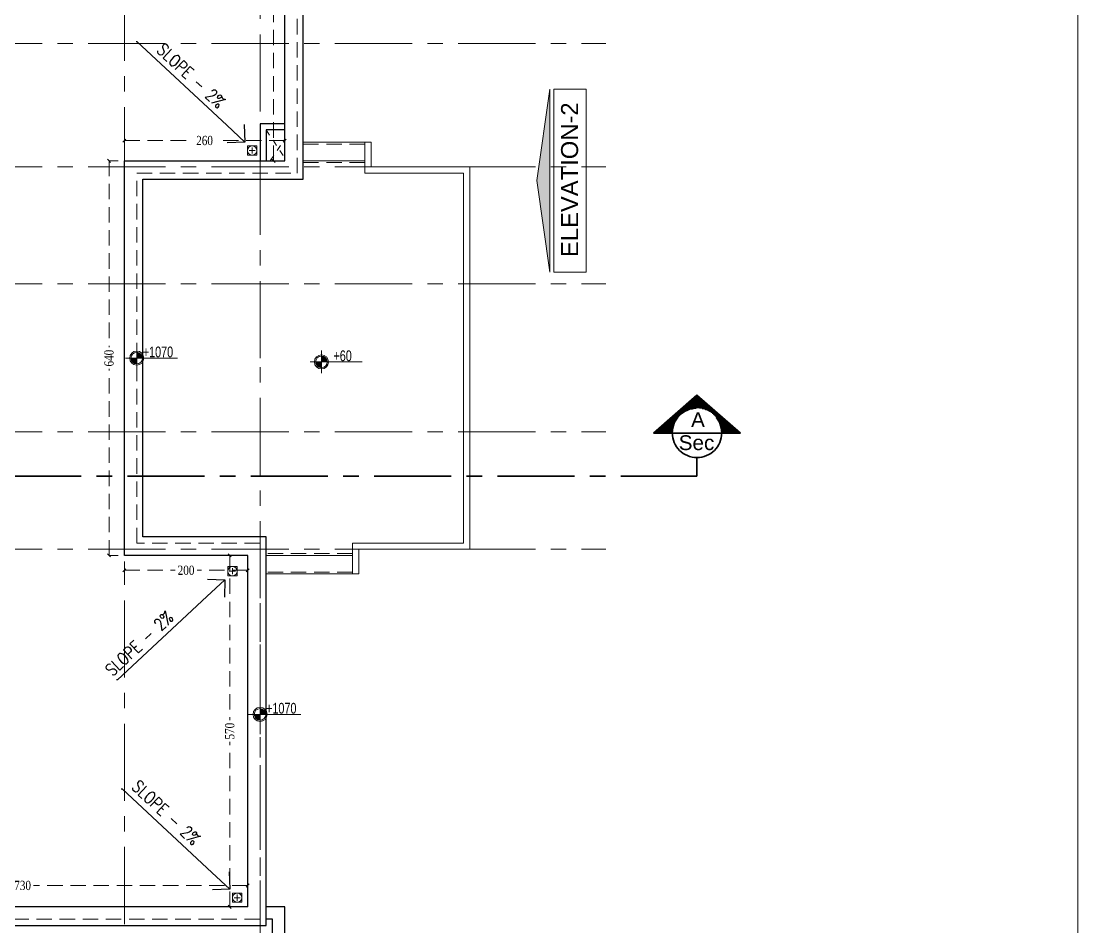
# Model space of a CAD drawing. Header units: inches. Extents: x -114 to 635, y -137 to 57.
# Drawn here: x 229.76 to 246.89, y 11.56 to 26.24 of the extents above; entities that cross this region are included whole.
import ezdxf
from ezdxf import colors
from ezdxf.entities.mleader import LeaderData, LeaderLine
from ezdxf.enums import TextEntityAlignment as Align
from ezdxf.math import Vec2, Vec3

# ---------------------------------------------------------------- set-up
doc = ezdxf.new("R2010")
doc.units = ezdxf.units.IN
doc.header["$MEASUREMENT"] = 0
doc.header["$PDMODE"] = 98
for name, pattern in [('( Hidden )', [0.375, 0.25, -0.125]), ('CENTER', [2, 1.25, -0.25, 0.25, -0.25]), ('CENTERX2', [4, 2.5, -0.5, 0.5, -0.5]), ('DASHED2', [0.375, 0.25, -0.125]), ('HIDDEN', [0.375, 0.25, -0.125]), ('VILLA AXIS$0$CENTER', [2, 1.25, -0.25, 0.25, -0.25])]:
    doc.linetypes.add(name, pattern=pattern)
doc.layers.get('0').update_dxf_attribs({"lineweight": 5})
doc.layers.get('Defpoints').update_dxf_attribs({"lineweight": 5})
for name, color, linetype, lineweight in [('A-ELEVATION TAG', 230, 'Continuous', 5), ('A-SECTION LINE', 230, 'Continuous', 35), ('A-SECTION TAG', 230, 'Continuous', 5), ('ARCHES', 1, 'HIDDEN', 5), ('BORDER A2', 7, 'Continuous', 50), ('DETAILS DIMENSION', 15, 'Continuous', 5), ('E-AX', 9, '( Hidden )', 0), ('HANDRAIL', 31, 'Continuous', 5), ('HATCH', 15, 'Continuous', 0), ('HIDDEN', 237, 'HIDDEN', 0), ('LEVEL SYMBOL', 8, 'Continuous', 5), ('MARKER', 8, 'Continuous', 5), ('ROOF LINE 2', 244, 'Continuous', 25), ('SLOPE DIRECTION', 1, 'Continuous', 5), ('STAIR', 1, 'Continuous', 5)]:
    doc.layers.add(name, color=color, linetype=linetype, lineweight=lineweight)
doc.layers.add('AXIES', color=7, linetype='CENTER', lineweight=0, true_color=0x949596)
doc.styles.add('002-F.FLOOR PLAN$0$xref plans$0$ATTRIBUTE', font='BKANT.TTF')
doc.styles.add('Arial', font='arial.ttf')
doc.styles.add('ROMANS-TITLE', font='ROMANS.shx', dxfattribs={"width": 0.8})
doc.styles.add('ST', font='times.ttf', dxfattribs={"width": 0.8})
doc.styles.get("Standard").update_dxf_attribs({"font": 'arial.ttf'})
doc.dimstyles.new('RASH PLAN', dxfattribs={"dimtxt": 0.15, "dimasz": 0.05, "dimexe": 0, "dimexo": 0.1, "dimgap": 0.05, "dimtad": 0, "dimdec": 0, "dimlfac": 100, "dimzin": 0, "dimdsep": 46, "dimtxsty": 'ST', "dimblk": 'OBLIQUE', "dimcen": 0.09, "dimclrd": 200, "dimclre": 6, "dimclrt": 1, "dimadec": 0, "dimazin": 0, "dimtfac": 1, "dimtdec": 0, "dimtmove": 1, "dimatfit": 3, "dimldrblk": 'OBLIQUE', "dimfxl": 0, "dimtolj": 1, "dimtzin": 0, "dimlwd": -1, "dimlwe": -1, "dimarcsym": 0})

# ---------------------------------------------------------------- blocks, each defined once
blk = doc.blocks.new('002-F.FLOOR PLAN$0$xref plans$0$LVL-PL')
h = blk.add_hatch(color=256)
h.paths.add_polyline_path([(0, 0.1233333333366318), (0, 0), (0.1233333333366318, 0, 0.4142135623713494)])
h.paths.add_polyline_path([(0, 3.638e-12), (-0.1233333333366318, 0, 0.4142135623713494), (0, -0.1233333333366318)])
for p, q in [((0, 0.2423931623961835), (0, -0.2423931623961835)), ((0.1999999999970896, 0), (-0.2423931623925455, 0)), ((0, 0), (0.8647632531776706, 0))]:
    blk.add_line(p, q)
for radius in [0.1500000000046361, 0.1233333333369346]:
    blk.add_circle((0, 0), radius)
at = {"style": '002-F.FLOOR PLAN$0$xref plans$0$ATTRIBUTE', "width": 0.75, "flags": 12}
for tag, p in [('LEVEL', (0.5169967120220919, 0.1508291632280816)), ('POSITION', (0.5169967120148158, -0.1541315465772186))]:
    blk.add_attdef(tag, text='', height=0.2, dxfattribs=at).set_placement(p, align=Align.MIDDLE)
blk = doc.blocks.new('_Oblique')
at = {"color": 0, "lineweight": -2}
blk.add_line((-0.5, -0.5), (0.5, 0.5), dxfattribs=at)
blk = doc.blocks.new('*D820')
at = {"layer": 'Defpoints', "color": 0, "transparency": 16777216}
for p in [(234.0319976542111, 30.98047925243419), (233.8502969346709, 23.97964942494855), (234.0319976542111, 23.97964942494855)]:
    blk.add_point(p, dxfattribs=at)
at = {"layer": 'DETAILS DIMENSION', "color": 6, "transparency": 16777216}
for p, q in [((233.9319976542111, 30.98047925243419), (233.8502969346709, 30.98047925243419)), ((233.9319976542111, 23.97964942494855), (233.8502969346709, 23.97964942494855))]:
    blk.add_line(p, q, dxfattribs=at)
at = {"layer": 'DETAILS DIMENSION', "color": 200, "linetype": 'DASHED2', "transparency": 16777216}
for p, q in [((233.8502969346709, 30.98047925243419), (233.8502969346709, 27.65650990466109)), ((233.8502969346709, 23.97964942494855), (233.8502969346709, 27.30361877272166))]:
    blk.add_line(p, q, dxfattribs=at)
at = {"layer": 'DETAILS DIMENSION', "color": 200, "transparency": 16777216, "xscale": 0.05, "yscale": 0.05, "zscale": 0.05}
for p, rotation in [((233.8502969346709, 30.98047925243419), 90), ((233.8502969346709, 23.97964942494855), 270)]:
    blk.add_blockref('_Oblique', p, dxfattribs=dict(at, rotation=rotation))
at = {"layer": 'DETAILS DIMENSION', "color": 1, "transparency": 16777216, "insert": (233.8502969346709, 27.4800643386913), "char_height": 0.15, "attachment_point": 5, "rotation": 90, "style": 'ST'}
blk.add_mtext('\\A1;700', dxfattribs=at)
blk = doc.blocks.new('*D811')
at = {"layer": 'Defpoints', "color": 0, "transparency": 16777216}
for p in [(234.031997654211, 24.3078121551664), (231.4322275879161, 23.97964942494855), (234.031997654211, 23.97964942494855)]:
    blk.add_point(p, dxfattribs=at)
at = {"layer": 'DETAILS DIMENSION', "color": 6, "transparency": 16777216}
for p, q in [((231.4322275879161, 24.07964942494855), (231.4322275879161, 24.3078121551664)), ((234.031997654211, 24.07964942494855), (234.031997654211, 24.3078121551664))]:
    blk.add_line(p, q, dxfattribs=at)
at = {"layer": 'DETAILS DIMENSION', "color": 200, "linetype": 'DASHED2', "transparency": 16777216}
for p, q in [((231.4322275879161, 24.3078121551664), (232.5542827724695, 24.3078121551664)), ((234.031997654211, 24.3078121551664), (232.9099424696576, 24.3078121551664))]:
    blk.add_line(p, q, dxfattribs=at)
at = {"layer": 'DETAILS DIMENSION', "color": 200, "transparency": 16777216, "xscale": 0.05, "yscale": 0.05, "zscale": 0.05, "rotation": 180}
blk.add_blockref('_Oblique', (231.4322275879161, 24.3078121551664), dxfattribs=at)
at = {"layer": 'DETAILS DIMENSION', "color": 200, "transparency": 16777216, "xscale": 0.05, "yscale": 0.05, "zscale": 0.05}
blk.add_blockref('_Oblique', (234.031997654211, 24.3078121551664), dxfattribs=at)
at = {"layer": 'DETAILS DIMENSION', "color": 1, "transparency": 16777216, "insert": (232.7321126210635, 24.3078121551664), "char_height": 0.15, "attachment_point": 5, "style": 'ST'}
blk.add_mtext('\\A1;260', dxfattribs=at)
blk = doc.blocks.new('*D812')
at = {"layer": 'Defpoints', "color": 0, "transparency": 16777216}
for p in [(231.4322275879163, 23.97964942494855), (231.1825726353208, 17.57941420544785), (231.4322275879163, 17.57941420544785)]:
    blk.add_point(p, dxfattribs=at)
at = {"layer": 'DETAILS DIMENSION', "color": 6, "transparency": 16777216}
for p, q in [((231.3322275879163, 23.97964942494855), (231.1825726353208, 23.97964942494855)), ((231.3322275879163, 17.57941420544785), (231.1825726353208, 17.57941420544785))]:
    blk.add_line(p, q, dxfattribs=at)
at = {"layer": 'DETAILS DIMENSION', "color": 200, "linetype": 'DASHED2', "transparency": 16777216}
for p, q in [((231.1825726353208, 23.97964942494855), (231.1825726353208, 20.95545827518378)), ((231.1825726353208, 17.57941420544785), (231.1825726353208, 20.60360535521263))]:
    blk.add_line(p, q, dxfattribs=at)
at = {"layer": 'DETAILS DIMENSION', "color": 200, "transparency": 16777216, "xscale": 0.05, "yscale": 0.05, "zscale": 0.05}
for p, rotation in [((231.1825726353208, 23.97964942494855), 90), ((231.1825726353208, 17.57941420544785), 270)]:
    blk.add_blockref('_Oblique', p, dxfattribs=dict(at, rotation=rotation))
at = {"layer": 'DETAILS DIMENSION', "color": 1, "transparency": 16777216, "insert": (231.1825726353208, 20.77953181519814), "char_height": 0.15, "attachment_point": 5, "rotation": 90, "style": 'ST'}
blk.add_mtext('\\A1;640', dxfattribs=at)
blk = doc.blocks.new('*D813')
at = {"layer": 'Defpoints', "color": 0, "transparency": 16777216}
for p in [(231.4322275879161, 17.57941420544785), (233.4320350443123, 17.57941420544785), (231.4322275879161, 17.33776816717409)]:
    blk.add_point(p, dxfattribs=at)
at = {"layer": 'DETAILS DIMENSION', "color": 6, "transparency": 16777216}
for p, q in [((231.4322275879161, 17.47941420544785), (231.4322275879161, 17.33776816717409)), ((233.4320350443123, 17.47941420544785), (233.4320350443123, 17.33776816717409))]:
    blk.add_line(p, q, dxfattribs=at)
at = {"layer": 'DETAILS DIMENSION', "color": 200, "linetype": 'DASHED2', "transparency": 16777216}
for p, q in [((231.4322275879161, 17.33776816717409), (232.2543014675202, 17.33776816717409)), ((233.4320350443123, 17.33776816717409), (232.6099611647083, 17.33776816717409))]:
    blk.add_line(p, q, dxfattribs=at)
at = {"layer": 'DETAILS DIMENSION', "color": 200, "transparency": 16777216, "xscale": 0.05, "yscale": 0.05, "zscale": 0.05, "rotation": 180}
blk.add_blockref('_Oblique', (231.4322275879161, 17.33776816717409), dxfattribs=at)
at = {"layer": 'DETAILS DIMENSION', "color": 200, "transparency": 16777216, "xscale": 0.05, "yscale": 0.05, "zscale": 0.05}
blk.add_blockref('_Oblique', (233.4320350443123, 17.33776816717409), dxfattribs=at)
at = {"layer": 'DETAILS DIMENSION', "color": 1, "transparency": 16777216, "insert": (232.4321313161142, 17.33776816717409), "char_height": 0.15, "attachment_point": 5, "style": 'ST'}
blk.add_mtext('\\A1;200', dxfattribs=at)
blk = doc.blocks.new('*D814')
at = {"layer": 'Defpoints', "color": 0, "transparency": 16777216}
for p in [(233.4320350443124, 17.57941420544785), (233.1410858204704, 11.87981152154316), (233.4320350443124, 11.87981152154316)]:
    blk.add_point(p, dxfattribs=at)
at = {"layer": 'DETAILS DIMENSION', "color": 6, "transparency": 16777216}
for p, q in [((233.3320350443124, 17.57941420544785), (233.1410858204704, 17.57941420544785)), ((233.3320350443124, 11.87981152154316), (233.1410858204704, 11.87981152154316))]:
    blk.add_line(p, q, dxfattribs=at)
at = {"layer": 'DETAILS DIMENSION', "color": 200, "linetype": 'DASHED2', "transparency": 16777216}
for p, q in [((233.1410858204704, 17.57941420544785), (233.1410858204704, 14.90510673516097)), ((233.1410858204704, 11.87981152154316), (233.1410858204704, 14.55411899183004))]:
    blk.add_line(p, q, dxfattribs=at)
at = {"layer": 'DETAILS DIMENSION', "color": 200, "transparency": 16777216, "xscale": 0.05, "yscale": 0.05, "zscale": 0.05}
for p, rotation in [((233.1410858204704, 17.57941420544785), 90), ((233.1410858204704, 11.87981152154316), 270)]:
    blk.add_blockref('_Oblique', p, dxfattribs=dict(at, rotation=rotation))
at = {"layer": 'DETAILS DIMENSION', "color": 1, "transparency": 16777216, "insert": (233.1410858204704, 14.72961286349544), "char_height": 0.15, "attachment_point": 5, "rotation": 90, "style": 'ST'}
blk.add_mtext('\\A1;570', dxfattribs=at)
blk = doc.blocks.new('*D815')
at = {"layer": 'Defpoints', "color": 0, "transparency": 16777216}
for p in [(226.1310268229507, 12.22663990701108), (226.1310268229507, 11.87981152154316), (233.4320350443123, 11.87981152154316)]:
    blk.add_point(p, dxfattribs=at)
at = {"layer": 'DETAILS DIMENSION', "color": 6, "transparency": 16777216}
for p, q in [((226.1310268229507, 11.97981152154316), (226.1310268229507, 12.22663990701108)), ((233.4320350443123, 11.97981152154316), (233.4320350443123, 12.22663990701108))]:
    blk.add_line(p, q, dxfattribs=at)
at = {"layer": 'DETAILS DIMENSION', "color": 200, "linetype": 'DASHED2', "transparency": 16777216}
for p, q in [((226.1310268229507, 12.22663990701108), (229.6050853676618, 12.22663990701108)), ((233.4320350443123, 12.22663990701108), (229.9579764996012, 12.22663990701108))]:
    blk.add_line(p, q, dxfattribs=at)
at = {"layer": 'DETAILS DIMENSION', "color": 200, "transparency": 16777216, "xscale": 0.05, "yscale": 0.05, "zscale": 0.05, "rotation": 180}
blk.add_blockref('_Oblique', (226.1310268229507, 12.22663990701108), dxfattribs=at)
at = {"layer": 'DETAILS DIMENSION', "color": 200, "transparency": 16777216, "xscale": 0.05, "yscale": 0.05, "zscale": 0.05}
blk.add_blockref('_Oblique', (233.4320350443123, 12.22663990701108), dxfattribs=at)
at = {"layer": 'DETAILS DIMENSION', "color": 1, "transparency": 16777216, "insert": (229.7815309336315, 12.22663990701108), "char_height": 0.15, "attachment_point": 5, "style": 'ST'}
blk.add_mtext('\\A1;730', dxfattribs=at)
blk = doc.blocks.new('Slope')
at = {"layer": 'LEVEL SYMBOL', "ltscale": 800, "style": 'ROMANS-TITLE', "width": 0.8}
blk.add_attdef('SLOPE', (-409.335830541735, -521.0841637993617), '', height=200, rotation=43.05884435972374, dxfattribs=at)
blk = doc.blocks.new('_Open90')
at = {"color": 0, "linetype": 'ByBlock', "lineweight": -2}
for p, q in [((-0.5, 0.5), (0, 0)), ((0, 0), (-1, 0)), ((0, 0), (-0.5, -0.5))]:
    blk.add_line(p, q, dxfattribs=at)
blk = doc.blocks.new('DASLASDLASLDASLASDLASLQWELQWELQWELQWELQ')
at = {"layer": 'AXIES', "linetype": 'CENTERX2', "ltscale": 0.5}
for p, q in [((44.87874684234566, -578.2063094938339), (44.87874684234566, -610.173587916886)), ((47.07852520708184, -592.2776957824242), (47.07852520708184, -578.206309493834)), ((20.29338096180066, -587.1767470905586), (52.68343698540485, -587.1767470905586)), ((20.29338096180066, -589.1775781725739), (52.68343698540485, -589.1775781725739)), ((20.29338096180066, -591.0720317607155), (52.68343698540485, -591.0720317607155)), ((47.07852520570032, -610.173587916886), (47.07852520570043, -592.2776957824242)), ((20.29338096180066, -593.4723519824619), (52.68343698540485, -593.4723519824619)), ((20.29338096180066, -595.3778133920785), (52.68343698540485, -595.3778133920785))]:
    blk.add_line(p, q, dxfattribs=at)

msp = doc.modelspace()

# ---------------------------------------------------------------- hatches: boundary and pattern name
at = {"layer": 'A-ELEVATION TAG'}
msp.add_hatch(color=256, dxfattribs=at).paths.add_polyline_path([(238.1185443939543, 23.65749013721074), (238.3317858214413, 22.171667316293), (238.3317858214403, 25.1433129581294)])
at = {"layer": 'HATCH'}
h = msp.add_hatch(dxfattribs=at)
h.set_pattern_fill('ANSI37', color=256, scale=0.1251646639303119, angle=2025, style=0)
h.set_pattern_definition([(270, (296.7439738068582, 34.29017904421175), (0.0156455829912891, -1.344885636359377e-16), []), (360, (296.7439738068582, 34.29017904421175), (1.344885636359377e-16, 0.0156455829912891), [])])
h.paths.add_polyline_path([(240.7173756457399, 20.18078905440984), (240.0121343495251, 19.56292669152094), (240.3168665966612, 19.56292669152094, -0.0023619499479011), (240.3168487211613, 19.56671072638551, -1), (241.1179025703162, 19.56671072638551, -0.0023619499479011), (241.1178846948149, 19.56292669152094), (241.4226169419552, 19.56292669152094)])

# ---------------------------------------------------------------- linework, layer by layer
at = {"layer": 'A-ELEVATION TAG'}
msp.add_line((238.3317858214413, 22.171667316293), (238.3317858214403, 25.1433129581294), dxfattribs=at)
msp.add_lwpolyline([(238.3317858214413, 22.171667316293), (238.1185443939543, 23.65749013721074), (238.3317858214403, 25.1433129581294)], dxfattribs=at)
msp.add_lwpolyline([(238.9182000275176, 22.171667316293), (238.9182000275167, 25.1433129581294), (238.3939734273798, 25.1433129581294), (238.3939734273798, 22.171667316293)], close=True, dxfattribs=at)
at = {"layer": 'A-SECTION LINE', "linetype": 'VILLA AXIS$0$CENTER'}
msp.add_line((240.7173756457399, 18.86618380180857), (240.7173756457399, 19.16618380180876), dxfattribs=at)
at = {"layer": 'A-SECTION LINE', "linetype": 'VILLA AXIS$0$CENTER', "ltscale": 1.5}
msp.add_lwpolyline([(240.7173756457399, 20.18078905440984), (240.0121343495242, 19.56292669152094), (241.4226169419543, 19.56292669152094)], close=True, dxfattribs=at)
at = {"layer": 'A-SECTION LINE', "linetype": 'VILLA AXIS$0$CENTER'}
msp.add_lwpolyline([(209.4824335480519, 18.86618380180857), (240.7173756457399, 18.86618380180857)], dxfattribs=at)
at = {"layer": 'A-SECTION LINE', "linetype": 'VILLA AXIS$0$CENTER', "ltscale": 1.5}
msp.add_circle((240.7173756457399, 19.56671072638551), 0.4005269245769983, dxfattribs=at)
at = {"layer": 'ARCHES', "ltscale": 0.3}
for p, q in [((233.7319976542146, 24.47964942494843), (234.0319976542148, 24.0296494249485)), ((233.7986643208814, 23.97964942494855), (234.0319976542148, 24.32964942494846))]:
    msp.add_line(p, q, dxfattribs=at)
at = {"layer": 'BORDER A2', "lineweight": 5}
msp.add_lwpolyline([(201.294018546278, -2.308414670989677), (246.8940185462782, -2.308414670989677), (246.8940185462782, 37.89158532901048), (201.294018546278, 37.89158532901037)], close=True, dxfattribs=at)
at = {"layer": 'HANDRAIL', "flags": 128}
for points in [[(235.3320059390335, 24.27964944535393), (235.432005939032, 24.27964944535393)], [(235.3320059390335, 24.27964944535393), (235.3320059390335, 23.87964942494705)], [(235.432005939032, 23.87964942494705), (235.432005939032, 24.27964944535393)], [(235.3320059390335, 23.7796494249485), (235.3320059390335, 23.87964942494705)], [(237.0330466602845, 23.87964942494702), (235.432005939032, 23.87964942494705)], [(237.0330466602844, 17.67941421070623), (237.0330466602845, 23.87964942494705)], [(235.3320059390335, 23.7796494249485), (236.933046660286, 23.7796494249485)], [(236.933046660286, 23.7796494249485), (236.9330466602859, 17.77941421070841)], [(235.132035030665, 17.77941421070841), (235.2320350306635, 17.77941421070841)], [(235.132035030665, 17.77941421070841), (235.132035030665, 17.27941419029935)], [(236.9330466602859, 17.77941421070841), (235.2320350306635, 17.77941421070841)], [(235.2320350306635, 17.27941419029935), (235.2320350306635, 17.67941421070623)], [(235.2320350306635, 17.67941421070623), (237.0330466602844, 17.67941421070623)], [(235.132035030665, 17.27941419029935), (235.2320350306635, 17.27941419029935)]]:
    msp.add_lwpolyline(points, dxfattribs=at)
at = {"layer": 'HIDDEN'}
msp.add_line((233.6320350443162, 11.67981152154312), (226.1310268229546, 11.67981152154312), dxfattribs=at)
msp.add_lwpolyline([(233.6320350443162, 11.67981152154312), (233.6320350443162, 17.77941420544789), (231.6322275879201, 17.77941420544789), (231.6322275879201, 23.7796494249485), (234.2319976542149, 23.7796494249485), (234.2319976542149, 31.18047925243422)], dxfattribs=at)
at = {"layer": 'MARKER', "linetype": 'Continuous', "ltscale": 10}
for p, q in [((233.4296449616464, 24.07095475550636), (233.4296449616464, 24.22095475551509)), ((233.4296449616464, 24.22095475551509), (233.5796449616406, 24.22095475551509)), ((233.5796449616406, 24.22095475551509), (233.5796449616406, 24.07095475550636)), ((233.5796449616406, 24.07095475550636), (233.4296449616464, 24.07095475550636)), ((233.2588308917035, 17.39827816940419), (233.1088308917093, 17.39827816940419)), ((233.1088308917093, 17.39827816940419), (233.1088308917093, 17.24827816939546)), ((233.2588308917035, 17.24827816939546), (233.2588308917035, 17.39827816940419)), ((233.1088308917093, 17.24827816939546), (233.2588308917035, 17.24827816939546)), ((233.1871260815439, 11.95378179279328), (233.1871260815439, 12.10378179280201)), ((233.1871260815439, 12.10378179280201), (233.337126081538, 12.10378179280201)), ((233.337126081538, 12.10378179280201), (233.337126081538, 11.95378179279328)), ((233.337126081538, 11.95378179279328), (233.1871260815439, 11.95378179279328))]:
    msp.add_line(p, q, dxfattribs=at)
at = {"layer": 'MARKER', "linetype": 'Continuous'}
for p, q in [((233.504644961629, 24.09595475551509), (233.504644961629, 24.19595475550636)), ((233.5546449616464, 24.14595475550345), (233.4546449616406, 24.14595475550345)), ((233.2338308917093, 17.3232781694071), (233.1338308917035, 17.3232781694071)), ((233.1838308916919, 17.37327816939546), (233.1838308916919, 17.27327816940419)), ((233.3121260815439, 12.02878179279037), (233.212126081538, 12.02878179279037)), ((233.2621260815264, 11.97878179280201), (233.2621260815264, 12.07878179279328))]:
    msp.add_line(p, q, dxfattribs=at)
at = {"layer": 'MARKER', "linetype": 'Continuous', "ltscale": 10}
for centre in [(233.504644961629, 24.14595475550345), (233.1838308916919, 17.3232781694071), (233.2621260815264, 12.02878179279037)]:
    msp.add_circle(centre, 0.075, dxfattribs=at)
at = {"layer": 'ROOF LINE 2'}
msp.add_line((233.4320350443162, 11.87981152154316), (226.1310268229546, 11.87981152154316), dxfattribs=at)
for points in [[(226.1310268229546, 11.57981152154309), (233.7320350443163, 11.57981152154309), (233.7320350443163, 17.87941420544792), (231.7322275879201, 17.87941420544792), (231.7322275879201, 23.67964942494848), (234.3319976542149, 23.67964942494848), (234.3319976542149, 31.28047925243425), (219.782461211486, 31.28047925243425)], [(233.4320350443162, 11.87981152154316), (233.4320350443162, 17.57941420544785), (231.43222758792, 17.57941420544785), (231.43222758792, 23.97964942494855), (234.0319976542148, 23.97964942494855), (234.0319976542148, 30.98047925243418), (211.733069457865, 30.98047925243418)], [(234.0319976542148, 24.57964942494846), (233.6319976542146, 24.57964942494846), (233.6319976542146, 23.97964942494855)], [(234.0319976542148, 24.47964942494843), (233.7319976542146, 24.47964942494843), (233.7319976542146, 23.97964942494855)], [(234.0320350443167, 10.87981152154316), (234.0320350443167, 11.87981152154316), (233.7320350443163, 11.87981152154316)], [(233.8320350443166, 11.67981152154312), (233.7320350443163, 11.67981152154312)], [(233.8320350443166, 11.07981152154321), (233.8320350443166, 11.67981152154312)]]:
    msp.add_lwpolyline(points, dxfattribs=at)
at = {"layer": 'STAIR', "linetype": 'Continuous'}
for p, q in [((235.3320059390335, 24.27964944535393), (234.3319976542149, 24.27964944535393)), ((235.3320059390335, 23.97964944535465), (234.3319976542149, 23.97964944535465)), ((235.132035030665, 17.57941419030226), (233.7320350443163, 17.57941419029908)), ((235.132035030665, 17.27941419029935), (233.7320350443163, 17.27941419029935))]:
    msp.add_line(p, q, dxfattribs=at)
at = {"layer": 'STAIR', "linetype": '( Hidden )'}
for p, q in [((235.3320059390335, 24.24964944535395), (234.3319976542149, 24.24964944535395)), ((235.3320059390335, 23.94964944535468), (234.3319976542149, 23.94964944535468)), ((235.1320350306648, 17.60941419030223), (233.7320350443163, 17.60941419029905)), ((235.132035030665, 17.30941419029932), (233.7320350443163, 17.30941419029932))]:
    msp.add_line(p, q, dxfattribs=at)

# ---------------------------------------------------------------- block references
at = {"layer": 'E-AX'}
msp.add_blockref('DASLASDLASLDASLASDLASLQWELQWELQWELQWELQ', (186.5534724471357, 613.0572275975223), dxfattribs=at)
at = {"layer": 'LEVEL SYMBOL', "linetype": 'Continuous', "lineweight": 0}
ref = msp.add_blockref('002-F.FLOOR PLAN$0$xref plans$0$LVL-PL', (231.6322275879201, 20.7795318151982), dxfattribs=dict(at, xscale=0.7620000000000069, yscale=0.7620000000000069, zscale=0.7620000000000069))
ref.add_attrib('LEVEL', '+1070', dxfattribs={"layer": '0', "lineweight": 5, "height": 0.175, "rotation": 359.9999992778307, "style": '002-F.FLOOR PLAN$0$xref plans$0$ATTRIBUTE', "width": 0.7500000000000003}).set_placement((231.9760398026195, 20.87983594675984), align=Align.MIDDLE)
ref = msp.add_blockref('002-F.FLOOR PLAN$0$xref plans$0$LVL-PL', (234.6272095417638, 20.71737294671095), dxfattribs=dict(at, xscale=0.7620000000000069, yscale=0.7620000000000069, zscale=0.7620000000000069))
ref.add_attrib('LEVEL', '+60', dxfattribs={"layer": '0', "lineweight": 5, "height": 0.175, "rotation": 359.9999992778307, "style": '002-F.FLOOR PLAN$0$xref plans$0$ATTRIBUTE', "width": 0.7500000000000003}).set_placement((234.9710217564633, 20.81767707827259), align=Align.MIDDLE)
ref = msp.add_blockref('002-F.FLOOR PLAN$0$xref plans$0$LVL-PL', (233.6320350443162, 15.00120799770434), dxfattribs=dict(at, xscale=0.7620000000000069, yscale=0.7620000000000069, zscale=0.7620000000000069))
ref.add_attrib('LEVEL', '+1070', dxfattribs={"layer": '0', "lineweight": 5, "height": 0.175, "rotation": 359.9999992778307, "style": '002-F.FLOOR PLAN$0$xref plans$0$ATTRIBUTE', "width": 0.7500000000000003}).set_placement((233.9758472590157, 15.10151212926598), align=Align.MIDDLE)
at = {"layer": 'SLOPE DIRECTION', "linetype": 'Continuous', "ltscale": 10}
ref = msp.add_blockref('Slope', (232.5984812547696, 25.27682578350095), dxfattribs=dict(at, xscale=-0.001, yscale=0.001, zscale=0.001, rotation=180))
ref.add_attrib('SLOPE', 'SLOPE - 2%', (231.9412580182847, 25.75581733106367), dxfattribs={"layer": 'LEVEL SYMBOL', "color": 1, "ltscale": 800, "height": 0.2000000000000001, "rotation": 316.9411558877185, "style": 'ROMANS-TITLE', "width": 0.7999999999999998})
ref = msp.add_blockref('Slope', (231.7585269926491, 16.23231527965731), dxfattribs=dict(at, xscale=0.001, yscale=0.001, zscale=0.001))
ref.add_attrib('SLOPE', 'SLOPE - 2%', (231.237853579703, 15.60719315455685), dxfattribs={"layer": 'LEVEL SYMBOL', "color": 1, "ltscale": 800, "height": 0.2000000000000001, "rotation": 43.05884411228151, "style": 'ROMANS-TITLE', "width": 0.7999999999999998})
ref = msp.add_blockref('Slope', (232.1933349968446, 13.32648170850007), dxfattribs=dict(at, xscale=-0.001, yscale=0.001, zscale=0.001, rotation=180))
ref.add_attrib('SLOPE', 'SLOPE - 2%', (231.5361117603597, 13.80547325606278), dxfattribs={"layer": 'LEVEL SYMBOL', "color": 1, "ltscale": 800, "height": 0.2000000000000001, "rotation": 316.9411558877185, "style": 'ROMANS-TITLE', "width": 0.7999999999999998})

# ---------------------------------------------------------------- texts
at = {"layer": 'A-ELEVATION TAG', "style": 'Arial'}
msp.add_text('ELEVATION-2', height=0.2761567211446908, rotation=90, dxfattribs=at).set_placement((238.7893541811389, 23.67258387345032, -0.2375037433503167), align=Align.CENTER)
at = {"layer": 'A-SECTION TAG', "style": 'Arial'}
for s, p in [('A', (240.6215734268761, 19.66207554612629)), ('Sec', (240.4212223599337, 19.28797810454603, -0.0004619152196028187))]:
    msp.add_text(s, height=0.24, dxfattribs=at).set_placement(p)

# ---------------------------------------------------------------- dimensions: what is measured, and where the dimension line sits
at = {"layer": 'DETAILS DIMENSION'}
for base, p1, p2, picture, middle in [((233.8502969346709, 23.97964942494855), (234.031997654211, 30.98047925243418), (234.031997654211, 23.97964942494855), '*D820', (233.8502969346709, 27.4800643386913)), ((231.1825726353208, 17.57941420544785), (231.4322275879161, 23.97964942494855), (231.4322275879161, 17.57941420544785), '*D812', (231.1825726353208, 20.77953181519814)), ((233.1410858204704, 11.87981152154316), (233.4320350443123, 17.57941420544785), (233.4320350443123, 11.87981152154316), '*D814', (233.1410858204704, 14.72961286349544))]:
    dim = msp.add_linear_dim(base=base, p1=p1, p2=p2, angle=90, dimstyle='RASH PLAN', dxfattribs=at)
    dim.commit()
    dim.dimension.update_dxf_attribs({"geometry": picture, "text_midpoint": middle})
for base, p1, p2, picture, middle in [((234.031997654211, 24.3078121551664), (231.4322275879161, 23.97964942494855), (234.031997654211, 23.97964942494855), '*D811', (232.7321126210635, 24.3078121551664)), ((231.4322275879161, 17.33776816717409), (233.4320350443123, 17.57941420544785), (231.4322275879161, 17.57941420544785), '*D813', (232.4321313161142, 17.33776816717409)), ((226.1310268229507, 12.22663990701108), (233.4320350443123, 11.87981152154316), (226.1310268229507, 11.87981152154316), '*D815', (229.7815309336315, 12.22663990701108))]:
    dim = msp.add_linear_dim(base=base, p1=p1, p2=p2, dimstyle='RASH PLAN', dxfattribs=at)
    dim.commit()
    dim.dimension.update_dxf_attribs({"geometry": picture, "text_midpoint": middle})

# ---------------------------------------------------------------- leaders
at = {"layer": 'SLOPE DIRECTION', "linetype": 'Continuous', "ltscale": 10}
ml = msp.add_multileader_mtext('Standard', dxfattribs=at)
ml.set_content('', color=256)
ml.set_leader_properties(color=1)
ml.set_arrow_properties(name='OPEN90')
ml.build(insert=Vec2(0, 0))
ml.multileader.update_dxf_attribs({"dogleg_length": 0.36, "arrow_head_size": 0.4, "scale": 50})
ctx = ml.context
ctx.base_point, ctx.scale, ctx.char_height, ctx.arrow_head_size, ctx.landing_gap_size, ctx.plane_origin = Vec3(231.6148885084946, 25.90627923601028), 50, 0.15, 0.4, 0.004500000000000001, Vec3(233.3836774907628, 24.28329584129574)
ctx.text_align_type = 2
notes = []
notes.append((ctx, [(0, (1, 1, 0), (231.6418885084946, 25.90627923601028), (-1, 0), 0.018, [(0, [(233.3836774907628, 24.28329584129574)], 0, [])])]))
ctx.mtext.insert, ctx.mtext.alignment, ctx.mtext.flow_direction = Vec3(231.6193885084946, 25.98127923601028), 3, 5
ml = msp.add_multileader_mtext('Standard', dxfattribs=at)
ml.set_content('', color=256)
ml.set_leader_properties(color=1)
ml.set_arrow_properties(name='OPEN90')
ml.build(insert=Vec2(0, 0))
ml.multileader.update_dxf_attribs({"dogleg_length": 0.36, "arrow_head_size": 0.4, "scale": 50})
ctx = ml.context
ctx.base_point, ctx.scale, ctx.char_height, ctx.arrow_head_size, ctx.landing_gap_size, ctx.plane_origin = Vec3(231.2940744385575, 15.56295368890028), 50, 0.15, 0.4, 0.004500000000000001, Vec3(233.0628634208257, 17.18593708361482)
ctx.text_align_type = 2
notes.append((ctx, [(0, (1, 1, 0), (231.3210744385575, 15.56295368890028), (-1, 0), 0.018, [(0, [(233.0628634208257, 17.18593708361482)], 0, [])])]))
ctx.mtext.insert, ctx.mtext.alignment, ctx.mtext.flow_direction = Vec3(231.2985744385575, 15.63795368890028), 3, 5
ml = msp.add_multileader_mtext('Standard', dxfattribs=at)
ml.set_content('', color=256)
ml.set_leader_properties(color=1)
ml.set_arrow_properties(name='OPEN90')
ml.build(insert=Vec2(0, 0))
ml.multileader.update_dxf_attribs({"dogleg_length": 0.36, "arrow_head_size": 0.4, "scale": 50})
ctx = ml.context
ctx.base_point, ctx.scale, ctx.char_height, ctx.arrow_head_size, ctx.landing_gap_size, ctx.plane_origin = Vec3(231.3723696283921, 13.78910627329719), 50, 0.15, 0.4, 0.004500000000000001, Vec3(233.1411586106602, 12.16612287858266)
ctx.text_align_type = 2
notes.append((ctx, [(0, (1, 1, 0), (231.399369628392, 13.78910627329719), (-1, 0), 0.018, [(0, [(233.1411586106602, 12.16612287858266)], 0, [])])]))
ctx.mtext.insert, ctx.mtext.alignment, ctx.mtext.flow_direction = Vec3(231.3768696283921, 13.8641062732972), 3, 5
for ctx, leaders in notes:
    for number, flags, end, landing, length, lines in leaders:
        leader = LeaderData()
        leader.index, (leader.has_last_leader_line, leader.has_dogleg_vector, leader.attachment_direction) = number, flags
        leader.last_leader_point, leader.dogleg_vector, leader.dogleg_length = Vec3(end), Vec3(landing), length
        for number, points, colour, breaks in lines:
            line = LeaderLine()
            line.index, line.vertices, line.color, line.breaks = number, Vec3.list(points), colors.encode_raw_color(colour), breaks
            leader.lines.append(line)
        ctx.leaders.append(leader)

doc.saveas('drawing.dxf')
